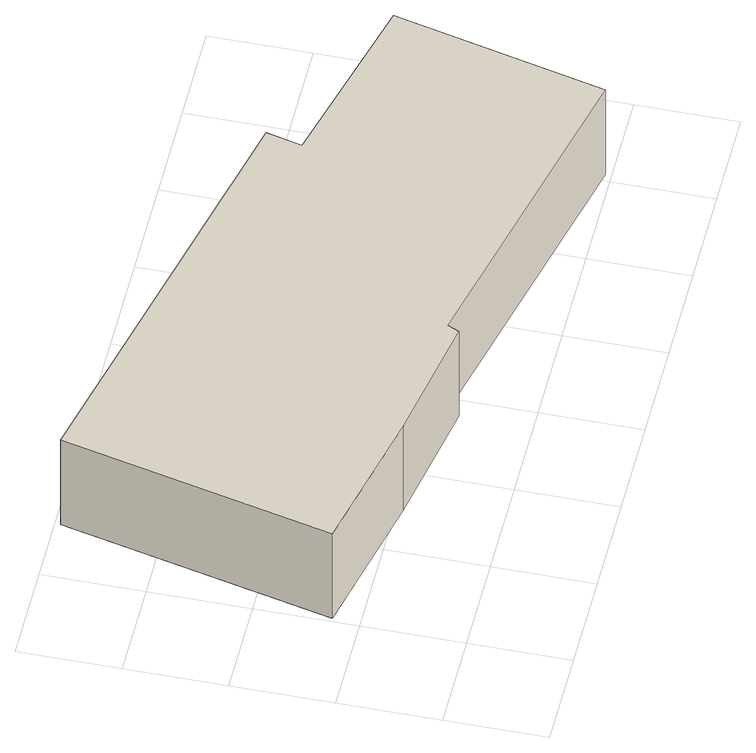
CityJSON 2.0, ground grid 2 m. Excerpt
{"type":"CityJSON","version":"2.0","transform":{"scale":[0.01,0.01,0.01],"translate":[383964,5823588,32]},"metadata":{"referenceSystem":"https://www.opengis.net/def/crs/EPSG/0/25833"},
"CityObjects":{
"building1":{"type":"Building","attributes":{"Gemeindeschluessel":"11000012","BezugspunktDach":"2200","function":"51009_1610","measuredHeight":2.22,"storeysAboveGround":0},"address":[{"country":"Germany","locality":"Berlin"}],"geometry":[{"type":"Solid","lod":"1","boundaries":[[[[0,1,2,3,4,5,6,7,8]],[[9,10,11,12,13,14,15,16,17]],[[9,17,8,7]],[[10,9,7,6]],[[11,10,6,5]],[[12,11,5,4]],[[13,12,4,3]],[[14,13,3,2]],[[15,14,2,1]],[[16,15,1,0]],[[17,16,0,8]]]]}]}
},
"vertices":[
[306,187,316],[561,140,316],[572,163,316],[1218,13,316],[1318,432,316],[960,523,316],[977,594,316],[134,790,316],[10,254,316],[134,790,94],[977,594,94],[960,523,94],[1318,432,94],[1218,13,94],[572,163,94],[561,140,94],[306,187,94],[10,254,94]
]}
